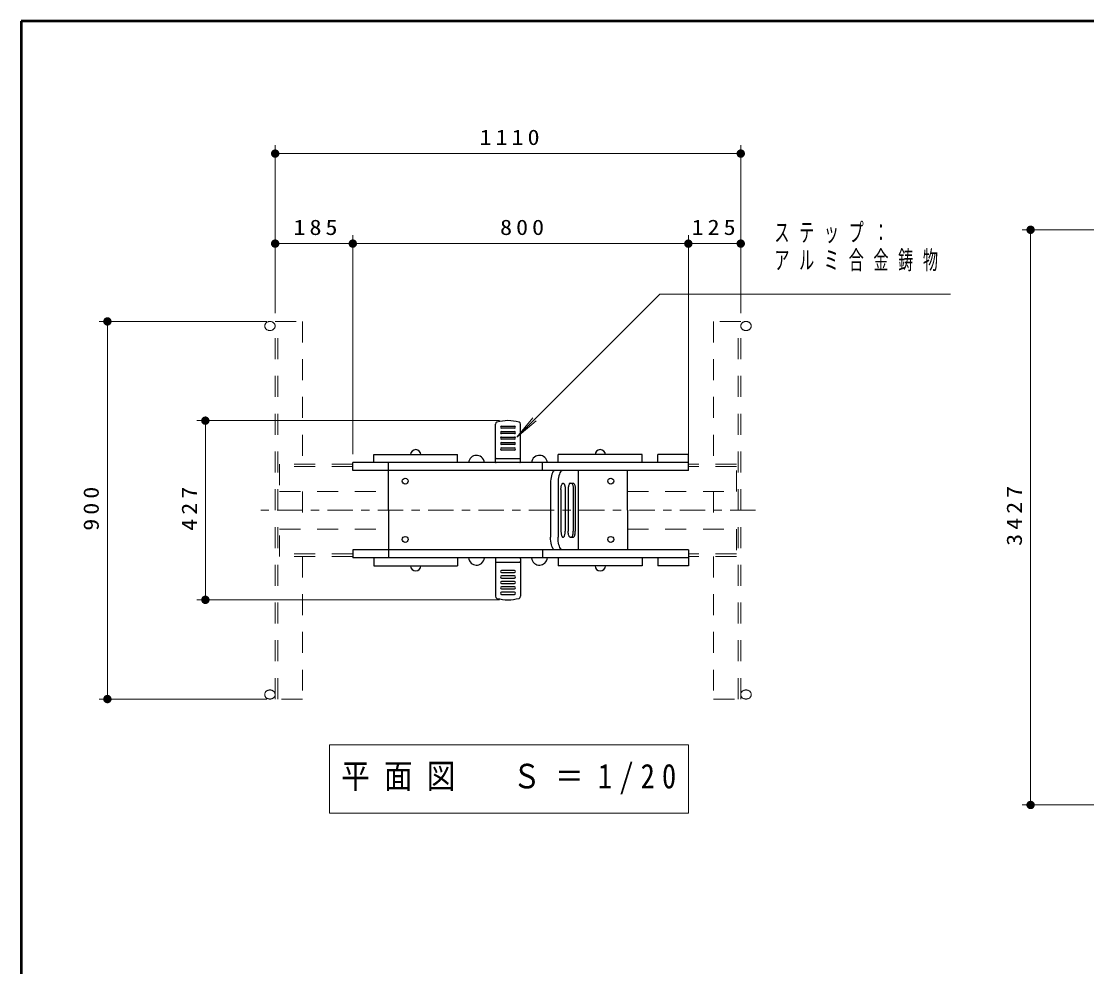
# Model space of a CAD drawing. Units: millimetres on the paper, scale 1:20, with parts at other scales. Extents: x -365 to 0, y 0 to 257.
# Drawn here: x -365 to -238, y 144.3 to 257 of the extents above; entities that cross this region are included whole.
import ezdxf

# ---------------------------------------------------------------- set-up
doc = ezdxf.new("R2010")
doc.units = ezdxf.units.MM
doc.linetypes.add('USER1', pattern=[4.5, 2.5, -2])
doc.linetypes.add('USER2', pattern=[6, 3, -1, 1, -1])
doc.layers.add('LY_1', color=7, linetype='Continuous', lineweight=13)
doc.styles.add('ＭＳ ゴシック', font='')
doc.styles.get('ＭＳ ゴシック').set_extended_font_data('MS Gothic')

# ---------------------------------------------------------------- blocks, each defined once
blk = doc.blocks.new('filled_dot')
at = {"color": 0, "linetype": 'Continuous', "lineweight": -2, "const_width": 1.25}
blk.add_lwpolyline([(-0.625, 0, 1), (0.625, 0, 1)], format="xyb", close=True, dxfattribs=at)

msp = doc.modelspace()

# ---------------------------------------------------------------- linework, layer by layer
at = {"layer": 'LY_1', "lineweight": 50}
for p, q in [((0, 257), (-365, 257)), ((-365, 257), (-365, 0))]:
    msp.add_line(p, q, dxfattribs=at)
at = {"layer": 'LY_1'}
for p, q in [((-334.738, 222.238), (-334.738, 242.238)), ((-279.238, 222.238), (-279.238, 242.238)), ((-334.738, 241.238), (-279.238, 241.238)), ((-334.738, 222.238), (-334.738, 231.51)), ((-325.486, 205.413), (-325.486, 231.51)), ((-285.486, 205.413), (-285.486, 231.51)), ((-279.238, 222.238), (-279.238, 231.51)), ((-213.98, 232.158), (-245.688, 232.158)), ((-244.688, 163.618), (-244.688, 232.158)), ((-334.738, 230.51), (-325.486, 230.51)), ((-325.486, 230.51), (-285.486, 230.51)), ((-285.486, 230.51), (-279.238, 230.51)), ((-288.892, 224.505), (-305.932, 207.464)), ((-288.892, 224.505), (-254.23, 224.505)), ((-335.738, 221.238), (-355.738, 221.238)), ((-354.738, 176.238), (-354.738, 221.238)), ((-305.932, 207.464), (-304.004, 209.762)), ((-307.986, 209.413), (-344.058, 209.413)), ((-343.058, 188.063), (-343.058, 209.413)), ((-305.932, 207.464), (-303.634, 209.392)), ((-307.986, 188.063), (-344.058, 188.063)), ((-335.738, 176.238), (-355.738, 176.238)), ((-328.266, 170.768), (-328.266, 162.634)), ((-285.466, 170.768), (-328.266, 170.768)), ((-285.466, 162.634), (-285.466, 170.768)), ((-328.266, 162.634), (-285.466, 162.634)), ((-213.98, 163.618), (-245.688, 163.618))]:
    msp.add_line(p, q, dxfattribs=at)
at = {"layer": 'LY_1', "linetype": 'USER1'}
for p, q in [((-334.738, 221.238), (-331.488, 221.238)), ((-334.738, 176.238), (-334.738, 221.238)), ((-334.438, 176.238), (-334.438, 221.238)), ((-331.488, 221.238), (-331.488, 204.238)), ((-279.238, 221.238), (-282.488, 221.238)), ((-282.488, 221.238), (-282.488, 204.238)), ((-279.538, 176.238), (-279.538, 221.238)), ((-279.238, 176.238), (-279.238, 221.238)), ((-325.486, 204.238), (-334.238, 204.238)), ((-334.238, 204.238), (-334.238, 200.988)), ((-325.486, 203.938), (-334.238, 203.938)), ((-279.738, 204.238), (-285.486, 204.238)), ((-279.738, 203.938), (-285.486, 203.938)), ((-279.738, 200.988), (-279.738, 204.238)), ((-334.238, 200.988), (-321.236, 200.988)), ((-331.488, 200.988), (-331.488, 196.488)), ((-292.736, 200.988), (-279.738, 200.988)), ((-282.488, 200.988), (-282.488, 196.488)), ((-334.238, 196.488), (-321.236, 196.488)), ((-334.238, 193.238), (-334.238, 196.488)), ((-292.736, 196.488), (-279.738, 196.488)), ((-279.738, 196.488), (-279.738, 193.238)), ((-325.486, 193.538), (-334.238, 193.538)), ((-325.486, 193.238), (-334.238, 193.238)), ((-331.488, 193.238), (-331.488, 176.238)), ((-279.738, 193.538), (-285.486, 193.538)), ((-279.738, 193.238), (-285.486, 193.238)), ((-282.488, 193.238), (-282.488, 176.238)), ((-331.488, 176.238), (-334.738, 176.238)), ((-282.488, 176.238), (-279.238, 176.238))]:
    msp.add_line(p, q, dxfattribs=at)
at = {"layer": 'LY_1', "lineweight": 25}
for p, q in [((-308.486, 204.513), (-308.486, 208.995)), ((-307.761, 208.763), (-306.211, 208.763)), ((-306.211, 208.513), (-307.761, 208.513)), ((-305.486, 204.513), (-305.486, 208.995)), ((-307.761, 208.113), (-306.211, 208.113)), ((-306.211, 207.863), (-307.761, 207.863)), ((-307.761, 207.463), (-306.211, 207.463)), ((-306.211, 207.213), (-307.761, 207.213)), ((-307.761, 206.813), (-306.211, 206.813)), ((-306.211, 206.563), (-307.761, 206.563)), ((-307.761, 206.163), (-306.211, 206.163)), ((-306.211, 205.913), (-307.761, 205.913)), ((-322.986, 205.363), (-312.986, 205.363)), ((-322.986, 204.413), (-322.986, 205.363)), ((-312.986, 204.413), (-312.986, 205.363)), ((-308.386, 204.913), (-305.586, 204.913)), ((-290.986, 205.363), (-300.986, 205.363)), ((-300.986, 204.413), (-300.986, 205.363)), ((-290.986, 204.413), (-290.986, 205.363)), ((-289.114, 204.413), (-289.114, 205.363)), ((-285.486, 205.363), (-289.114, 205.363)), ((-285.486, 204.413), (-285.486, 205.363)), ((-285.486, 204.413), (-325.486, 204.413)), ((-325.486, 203.463), (-325.486, 204.413)), ((-285.486, 203.463), (-325.486, 203.463)), ((-321.236, 203.463), (-321.236, 204.413)), ((-321.236, 198.738), (-321.236, 203.463)), ((-302.886, 203.463), (-302.886, 204.413)), ((-298.619, 203.463), (-298.619, 194.013)), ((-292.736, 198.738), (-292.736, 203.463)), ((-285.486, 203.463), (-285.486, 204.413)), ((-301.906, 201.963), (-301.906, 195.513)), ((-301.013, 201.963), (-301.013, 195.513)), ((-299.56, 201.963), (-299.218, 201.963)), ((-300.671, 201.213), (-300.671, 196.263)), ((-300.158, 201.213), (-300.158, 196.263)), ((-299.816, 201.213), (-299.816, 196.263)), ((-299.196, 201.213), (-299.196, 196.263)), ((-298.961, 201.213), (-298.961, 196.263)), ((-321.236, 198.738), (-321.236, 194.013)), ((-292.736, 198.738), (-292.736, 194.013)), ((-299.56, 195.513), (-299.218, 195.513)), ((-325.486, 194.013), (-325.486, 193.063)), ((-285.486, 194.013), (-325.486, 194.013)), ((-285.486, 193.063), (-325.486, 193.063)), ((-322.986, 193.063), (-322.986, 192.113)), ((-321.236, 194.013), (-321.236, 193.063)), ((-312.986, 193.063), (-312.986, 192.113)), ((-302.886, 194.013), (-302.886, 193.063)), ((-300.986, 193.063), (-300.986, 192.113)), ((-290.986, 193.063), (-290.986, 192.113)), ((-289.114, 193.063), (-289.114, 192.113)), ((-285.486, 194.013), (-285.486, 193.063)), ((-285.486, 193.063), (-285.486, 192.113)), ((-322.986, 192.113), (-312.986, 192.113)), ((-308.486, 192.963), (-308.486, 188.48)), ((-308.386, 192.563), (-305.586, 192.563)), ((-305.486, 192.963), (-305.486, 188.48)), ((-290.986, 192.113), (-300.986, 192.113)), ((-285.486, 192.113), (-289.114, 192.113)), ((-306.211, 191.563), (-307.761, 191.563)), ((-307.761, 191.313), (-306.211, 191.313)), ((-306.211, 190.913), (-307.761, 190.913)), ((-307.761, 190.663), (-306.211, 190.663)), ((-306.211, 190.263), (-307.761, 190.263)), ((-307.761, 190.013), (-306.211, 190.013)), ((-306.211, 189.613), (-307.761, 189.613)), ((-307.761, 189.363), (-306.211, 189.363)), ((-306.211, 188.963), (-307.761, 188.963)), ((-307.761, 188.713), (-306.211, 188.713))]:
    msp.add_line(p, q, dxfattribs=at)
at = {"layer": 'LY_1', "linetype": 'USER2'}
msp.add_line((-277.482, 198.738), (-336.455, 198.738), dxfattribs=at)
at = {"layer": 'LY_1', "linetype": 'USER1'}
for points in [[(-334.738, 220.697), (-334.74, 220.744), (-334.747, 220.791), (-334.759, 220.837), (-334.776, 220.882), (-334.797, 220.925), (-334.822, 220.967), (-334.851, 221.007), (-334.884, 221.045), (-334.921, 221.079), (-334.961, 221.111), (-335.004, 221.14), (-335.05, 221.165), (-335.099, 221.187), (-335.149, 221.205), (-335.201, 221.219), (-335.254, 221.23), (-335.309, 221.236), (-335.363, 221.238), (-335.417, 221.236), (-335.472, 221.23), (-335.525, 221.219), (-335.577, 221.205), (-335.627, 221.187), (-335.675, 221.165), (-335.721, 221.14), (-335.765, 221.111), (-335.805, 221.079), (-335.842, 221.045), (-335.875, 221.007), (-335.904, 220.967), (-335.929, 220.925), (-335.95, 220.882), (-335.967, 220.837), (-335.978, 220.791), (-335.986, 220.744), (-335.988, 220.697), (-335.986, 220.649), (-335.978, 220.603), (-335.967, 220.557), (-335.95, 220.511), (-335.929, 220.468), (-335.904, 220.426), (-335.875, 220.386), (-335.842, 220.349), (-335.805, 220.314), (-335.765, 220.282), (-335.721, 220.253), (-335.675, 220.228), (-335.627, 220.206), (-335.577, 220.188), (-335.525, 220.174), (-335.472, 220.164), (-335.417, 220.157), (-335.363, 220.155), (-335.309, 220.157), (-335.254, 220.164), (-335.201, 220.174), (-335.149, 220.188), (-335.099, 220.206), (-335.05, 220.228), (-335.004, 220.253), (-334.961, 220.282), (-334.921, 220.314), (-334.884, 220.349), (-334.851, 220.386), (-334.822, 220.426), (-334.797, 220.468), (-334.776, 220.511), (-334.759, 220.557), (-334.747, 220.603), (-334.74, 220.649)], [(-279.238, 220.697), (-279.236, 220.649), (-279.228, 220.603), (-279.217, 220.557), (-279.2, 220.511), (-279.179, 220.468), (-279.154, 220.426), (-279.125, 220.386), (-279.092, 220.349), (-279.055, 220.314), (-279.015, 220.282), (-278.971, 220.253), (-278.925, 220.228), (-278.877, 220.206), (-278.827, 220.188), (-278.775, 220.174), (-278.722, 220.164), (-278.667, 220.157), (-278.613, 220.155), (-278.559, 220.157), (-278.504, 220.164), (-278.451, 220.174), (-278.399, 220.188), (-278.349, 220.206), (-278.3, 220.228), (-278.254, 220.253), (-278.211, 220.282), (-278.171, 220.314), (-278.134, 220.349), (-278.101, 220.386), (-278.072, 220.426), (-278.047, 220.468), (-278.026, 220.511), (-278.009, 220.557), (-277.997, 220.603), (-277.99, 220.649), (-277.988, 220.697), (-277.99, 220.744), (-277.997, 220.791), (-278.009, 220.837), (-278.026, 220.882), (-278.047, 220.925), (-278.072, 220.967), (-278.101, 221.007), (-278.134, 221.045), (-278.171, 221.079), (-278.211, 221.111), (-278.254, 221.14), (-278.3, 221.165), (-278.349, 221.187), (-278.399, 221.205), (-278.451, 221.219), (-278.504, 221.23), (-278.559, 221.236), (-278.613, 221.238), (-278.667, 221.236), (-278.722, 221.23), (-278.775, 221.219), (-278.827, 221.205), (-278.877, 221.187), (-278.925, 221.165), (-278.971, 221.14), (-279.015, 221.111), (-279.055, 221.079), (-279.092, 221.045), (-279.125, 221.007), (-279.154, 220.967), (-279.179, 220.925), (-279.2, 220.882), (-279.217, 220.837), (-279.228, 220.791), (-279.236, 220.744)], [(-334.738, 176.779), (-334.74, 176.826), (-334.747, 176.873), (-334.759, 176.919), (-334.776, 176.964), (-334.797, 177.008), (-334.822, 177.05), (-334.851, 177.09), (-334.884, 177.127), (-334.921, 177.162), (-334.961, 177.194), (-335.004, 177.223), (-335.05, 177.248), (-335.099, 177.27), (-335.149, 177.288), (-335.201, 177.302), (-335.254, 177.312), (-335.309, 177.318), (-335.363, 177.32), (-335.417, 177.318), (-335.472, 177.312), (-335.525, 177.302), (-335.577, 177.288), (-335.627, 177.27), (-335.675, 177.248), (-335.721, 177.223), (-335.765, 177.194), (-335.805, 177.162), (-335.842, 177.127), (-335.875, 177.09), (-335.904, 177.05), (-335.929, 177.008), (-335.95, 176.964), (-335.967, 176.919), (-335.978, 176.873), (-335.986, 176.826), (-335.988, 176.779), (-335.986, 176.732), (-335.978, 176.685), (-335.967, 176.639), (-335.95, 176.594), (-335.929, 176.55), (-335.904, 176.508), (-335.875, 176.469), (-335.842, 176.431), (-335.805, 176.396), (-335.765, 176.364), (-335.721, 176.336), (-335.675, 176.31), (-335.627, 176.289), (-335.577, 176.271), (-335.525, 176.256), (-335.472, 176.246), (-335.417, 176.24), (-335.363, 176.238), (-335.309, 176.24), (-335.254, 176.246), (-335.201, 176.256), (-335.149, 176.271), (-335.099, 176.289), (-335.05, 176.31), (-335.004, 176.336), (-334.961, 176.364), (-334.921, 176.396), (-334.884, 176.431), (-334.851, 176.469), (-334.822, 176.508), (-334.797, 176.55), (-334.776, 176.594), (-334.759, 176.639), (-334.747, 176.685), (-334.74, 176.732)], [(-279.238, 176.779), (-279.236, 176.732), (-279.228, 176.685), (-279.217, 176.639), (-279.2, 176.594), (-279.179, 176.55), (-279.154, 176.508), (-279.125, 176.469), (-279.092, 176.431), (-279.055, 176.396), (-279.015, 176.364), (-278.971, 176.336), (-278.925, 176.31), (-278.877, 176.289), (-278.827, 176.271), (-278.775, 176.256), (-278.722, 176.246), (-278.667, 176.24), (-278.613, 176.238), (-278.559, 176.24), (-278.504, 176.246), (-278.451, 176.256), (-278.399, 176.271), (-278.349, 176.289), (-278.3, 176.31), (-278.254, 176.336), (-278.211, 176.364), (-278.171, 176.396), (-278.134, 176.431), (-278.101, 176.469), (-278.072, 176.508), (-278.047, 176.55), (-278.026, 176.594), (-278.009, 176.639), (-277.997, 176.685), (-277.99, 176.732), (-277.988, 176.779), (-277.99, 176.826), (-277.997, 176.873), (-278.009, 176.919), (-278.026, 176.964), (-278.047, 177.008), (-278.072, 177.05), (-278.101, 177.09), (-278.134, 177.127), (-278.171, 177.162), (-278.211, 177.194), (-278.254, 177.223), (-278.3, 177.248), (-278.349, 177.27), (-278.399, 177.288), (-278.451, 177.302), (-278.504, 177.312), (-278.559, 177.318), (-278.613, 177.32), (-278.667, 177.318), (-278.722, 177.312), (-278.775, 177.302), (-278.827, 177.288), (-278.877, 177.27), (-278.925, 177.248), (-278.971, 177.223), (-279.015, 177.194), (-279.055, 177.162), (-279.092, 177.127), (-279.125, 177.09), (-279.154, 177.05), (-279.179, 177.008), (-279.2, 176.964), (-279.217, 176.919), (-279.228, 176.873), (-279.236, 176.826)]]:
    msp.add_lwpolyline(points, close=True, dxfattribs=at)
at = {"layer": 'LY_1', "lineweight": 25}
for points in [[(-301.393, 203.463), (-301.473, 203.444), (-301.552, 203.389), (-301.626, 203.299), (-301.695, 203.176), (-301.756, 203.024), (-301.808, 202.845), (-301.85, 202.644), (-301.881, 202.426), (-301.9, 202.198), (-301.906, 201.963)], [(-300.5, 203.463), (-300.581, 203.444), (-300.659, 203.389), (-300.733, 203.299), (-300.802, 203.176), (-300.863, 203.024), (-300.915, 202.845), (-300.957, 202.644), (-300.988, 202.426), (-301.007, 202.198), (-301.013, 201.963)], [(-300.671, 201.213), (-300.669, 201.311), (-300.663, 201.407), (-300.652, 201.5), (-300.637, 201.588), (-300.618, 201.669), (-300.596, 201.743), (-300.571, 201.808), (-300.543, 201.862), (-300.513, 201.906), (-300.481, 201.937), (-300.448, 201.956), (-300.415, 201.963), (-300.381, 201.956), (-300.348, 201.937), (-300.317, 201.906), (-300.287, 201.862), (-300.259, 201.808), (-300.233, 201.743), (-300.211, 201.669), (-300.193, 201.588), (-300.178, 201.5), (-300.167, 201.407), (-300.16, 201.311), (-300.158, 201.213)], [(-299.56, 201.963), (-299.6, 201.954), (-299.639, 201.926), (-299.676, 201.881), (-299.711, 201.82), (-299.741, 201.743), (-299.767, 201.654), (-299.788, 201.553), (-299.804, 201.445), (-299.813, 201.33), (-299.816, 201.213)], [(-299.453, 201.963), (-299.413, 201.954), (-299.373, 201.926), (-299.336, 201.881), (-299.302, 201.82), (-299.271, 201.743), (-299.245, 201.654), (-299.224, 201.553), (-299.209, 201.445), (-299.199, 201.33), (-299.196, 201.213)], [(-299.218, 201.963), (-299.178, 201.954), (-299.138, 201.926), (-299.101, 201.881), (-299.067, 201.82), (-299.036, 201.743), (-299.01, 201.654), (-298.989, 201.553), (-298.974, 201.445), (-298.964, 201.33), (-298.961, 201.213)], [(-300.671, 196.263), (-300.669, 196.165), (-300.663, 196.069), (-300.652, 195.976), (-300.637, 195.888), (-300.618, 195.806), (-300.596, 195.733), (-300.571, 195.668), (-300.543, 195.613), (-300.513, 195.57), (-300.481, 195.538), (-300.448, 195.519), (-300.415, 195.513), (-300.381, 195.519), (-300.348, 195.538), (-300.317, 195.57), (-300.287, 195.613), (-300.259, 195.668), (-300.233, 195.733), (-300.211, 195.806), (-300.193, 195.888), (-300.178, 195.976), (-300.167, 196.069), (-300.16, 196.165), (-300.158, 196.263)], [(-299.56, 195.513), (-299.6, 195.522), (-299.639, 195.55), (-299.676, 195.595), (-299.711, 195.656), (-299.741, 195.733), (-299.767, 195.822), (-299.788, 195.922), (-299.804, 196.031), (-299.813, 196.146), (-299.816, 196.263)], [(-299.453, 195.513), (-299.413, 195.522), (-299.373, 195.55), (-299.336, 195.595), (-299.302, 195.656), (-299.271, 195.733), (-299.245, 195.822), (-299.224, 195.922), (-299.209, 196.031), (-299.199, 196.146), (-299.196, 196.263)], [(-299.218, 195.513), (-299.178, 195.522), (-299.138, 195.55), (-299.101, 195.595), (-299.067, 195.656), (-299.036, 195.733), (-299.01, 195.822), (-298.989, 195.922), (-298.974, 196.031), (-298.964, 196.146), (-298.961, 196.263)], [(-301.393, 194.013), (-301.473, 194.031), (-301.552, 194.086), (-301.626, 194.176), (-301.695, 194.299), (-301.756, 194.452), (-301.808, 194.631), (-301.85, 194.832), (-301.881, 195.049), (-301.9, 195.278), (-301.906, 195.513)], [(-300.5, 194.013), (-300.581, 194.031), (-300.659, 194.086), (-300.733, 194.176), (-300.802, 194.299), (-300.863, 194.452), (-300.915, 194.631), (-300.957, 194.832), (-300.988, 195.049), (-301.007, 195.278), (-301.013, 195.513)]]:
    msp.add_lwpolyline(points, dxfattribs=at)
for centre in [(-319.236, 202.213), (-294.736, 202.213), (-319.236, 195.263), (-294.736, 195.263)]:
    msp.add_circle(centre, 0.35, dxfattribs=at)
for centre, radius, start, end in [((-308.236, 208.995), 0.25, 105.25752, 180), ((-306.986, 204.413), 5, 74.74248, 105.25752), ((-307.761, 208.638), 0.125, 90, 270), ((-306.211, 208.638), 0.125, 270, 90), ((-305.736, 208.995), 0.25, 0, 74.74248), ((-307.761, 207.988), 0.125, 90, 270), ((-307.761, 207.338), 0.125, 90, 270), ((-306.211, 207.988), 0.125, 270, 90), ((-306.211, 207.338), 0.125, 270, 90), ((-317.986, 205.337), 0.625, 2.33828, 177.66172), ((-307.761, 206.688), 0.125, 90, 270), ((-307.761, 206.038), 0.125, 90, 270), ((-306.211, 206.688), 0.125, 270, 90), ((-306.211, 206.038), 0.125, 270, 90), ((-295.986, 205.337), 0.625, 2.33828, 177.66172), ((-310.736, 204.318), 0.955, 132.14215, 174.30677), ((-310.736, 204.318), 0.955, 51.83521, 132.14215), ((-310.736, 204.318), 0.955, 5.69323, 51.83521), ((-308.386, 204.813), 0.1, 90, 180), ((-308.386, 204.513), 0.1, 180, 270), ((-305.586, 204.813), 0.1, 0, 90), ((-305.586, 204.513), 0.1, 270, 0), ((-303.236, 204.318), 0.955, 128.16479, 174.30677), ((-303.236, 204.318), 0.955, 47.85785, 128.16479), ((-303.236, 204.318), 0.955, 5.69323, 47.85785), ((-310.736, 193.158), 0.955, 185.69323, 227.85785), ((-310.736, 193.158), 0.955, 308.16479, 354.30677), ((-308.386, 192.963), 0.1, 90, 180), ((-305.586, 192.963), 0.1, 0, 90), ((-303.236, 193.158), 0.955, 185.69323, 231.83521), ((-303.236, 193.158), 0.955, 312.14215, 354.30677), ((-317.986, 192.138), 0.625, 182.33828, 357.66172), ((-310.736, 193.158), 0.955, 227.85785, 308.16479), ((-308.386, 192.663), 0.1, 180, 270), ((-305.586, 192.663), 0.1, 270, 0), ((-303.236, 193.158), 0.955, 231.83521, 312.14215), ((-295.986, 192.138), 0.625, 182.33828, 357.66172), ((-307.761, 191.438), 0.125, 90, 270), ((-307.761, 190.788), 0.125, 90, 270), ((-306.211, 191.438), 0.125, 270, 90), ((-306.211, 190.788), 0.125, 270, 90), ((-307.761, 190.138), 0.125, 90, 270), ((-307.761, 189.488), 0.125, 90, 270), ((-306.211, 190.138), 0.125, 270, 90), ((-306.211, 189.488), 0.125, 270, 90), ((-308.236, 188.48), 0.25, 180, 254.74248), ((-306.986, 193.063), 5, 254.74248, 285.25752), ((-307.761, 188.838), 0.125, 90, 270), ((-306.211, 188.838), 0.125, 270, 90), ((-305.736, 188.48), 0.25, 285.25752, 0)]:
    msp.add_arc(centre, radius, start, end, dxfattribs=at)

# ---------------------------------------------------------------- block references
at = {"layer": 'LY_1', "xscale": 0.4, "yscale": 0.4}
for p in [(-334.738, 241.238), (-334.738, 230.51), (-325.486, 230.51), (-285.486, 230.51)]:
    msp.add_blockref('filled_dot', p, dxfattribs=at)
for p, rotation in [((-279.238, 241.238), 180), ((-244.688, 232.158), 270), ((-325.486, 230.51), 180), ((-285.486, 230.51), 180), ((-279.238, 230.51), 180), ((-354.738, 221.238), 270), ((-343.058, 209.413), 270), ((-343.058, 188.063), 90), ((-354.738, 176.238), 90), ((-244.688, 163.618), 90)]:
    msp.add_blockref('filled_dot', p, dxfattribs=dict(at, rotation=rotation))

# ---------------------------------------------------------------- texts
at = {"layer": 'LY_1', "style": 'ＭＳ ゴシック'}
for s, insert, char_height, attachment_point in [('\\T1.33;\\W1.15;1110', (-306.56, 242.238), 1.833, 8), ('\\T1.33;\\W1.15;185', (-329.695, 231.51), 1.833, 8), ('\\T1.33;\\W1.15;800', (-305.07, 231.51), 1.833, 8), ('\\T1.33;\\W1.15;125', (-282.236, 231.51), 1.833, 8), ('\\T1.64;\\W0.6;ステップ：', (-275.23, 232.955), 2.199, 1), ('\\T1.64;\\W0.6;アルミ合金鋳物', (-275.23, 229.655), 2.199, 1), ('\\T1.5;\\W0.85;平面図\u3000Ｓ＝1/20', (-326.866, 166.701), 2.933, 4)]:
    msp.add_mtext(s, dxfattribs=dict(at, insert=insert, char_height=char_height, attachment_point=attachment_point))
at = {"layer": 'LY_1', "char_height": 1.833, "attachment_point": 8, "rotation": 90, "style": 'ＭＳ ゴシック'}
for s, insert in [('\\T1.33;\\W1.15;900', (-355.738, 199.155)), ('\\T1.33;\\W1.15;427', (-344.058, 199.155)), ('\\T1.33;\\W1.15;3427', (-245.688, 198.305))]:
    msp.add_mtext(s, dxfattribs=dict(at, insert=insert))

doc.saveas('drawing.dxf')
